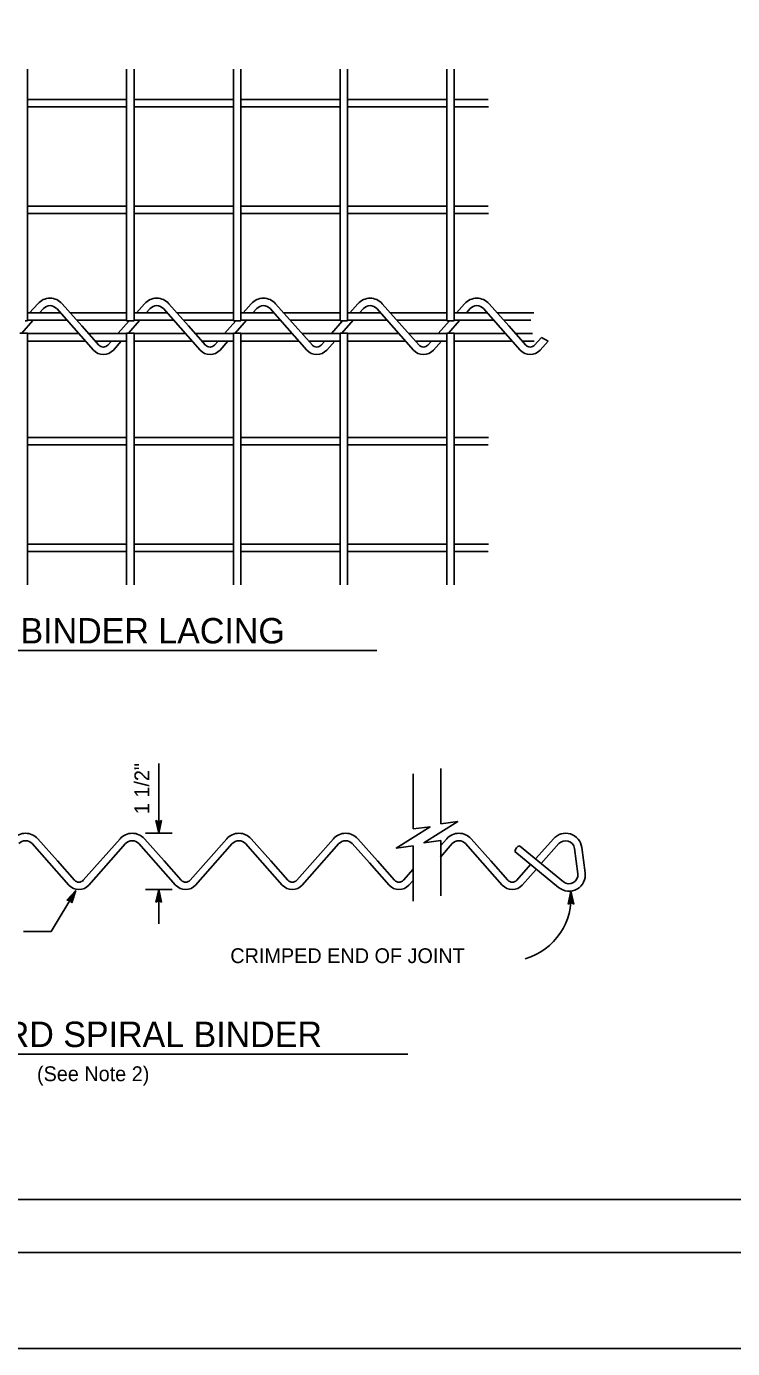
# Model space of a CAD drawing. Extents: x -894 to 866, y -476 to 714.
# Drawn here: x -590 to -257, y -476 to 148 of the extents above; entities that cross this region are included whole.
import ezdxf

# ---------------------------------------------------------------- set-up
doc = ezdxf.new("R2010")
doc.units = 0
for name, color, linetype in [('10 Sheet Format', 7, 'Continuous'), ('56 Stage 3 Anno', 7, 'Continuous'), ('57 Undefined', 7, 'Continuous'), ('60 Nongeo Data', 7, 'Continuous')]:
    doc.layers.add(name, color=color, linetype=linetype)

msp = doc.modelspace()

# ---------------------------------------------------------------- linework, layer by layer
at = {"layer": '10 Sheet Format'}
for p, q in [((-813.45, -406.04), (-438.24, -406.04)), ((-438.75, -406.04), (199.07, -406.04)), ((-863.43, -431.04), (836.58, -431.04))]:
    msp.add_line(p, q, dxfattribs=at)
for points in [[(-894.04, 713.58), (865.96, 713.58), (865.96, -476.42), (-894.04, -476.42)], [(-894.04, 713.58), (865.96, 713.58), (865.96, -476.42), (-894.04, -476.42)], [(-863.43, -431.04), (836.58, -431.04), (836.58, 668.96), (-863.43, 668.96)]]:
    msp.add_lwpolyline(points, close=True, dxfattribs=at)
at = {"layer": '56 Stage 3 Anno'}
for p, q in [((-527.97, -233), (-527.97, -200.02)), ((-527.97, -233), (-529.3, -227)), ((-529.3, -227), (-529.3, -227)), ((-529.3, -227), (-527.97, -227.8)), ((-527.97, -231.61), (-528.94, -227.23)), ((-527.97, -230.24), (-528.59, -227.41)), ((-527.96, -228.86), (-528.23, -227.65)), ((-527.97, -227.8), (-526.63, -227)), ((-526.63, -227), (-527.97, -233)), ((-526.98, -227.22), (-527.97, -231.62)), ((-527.34, -227.45), (-527.97, -230.24)), ((-527.69, -227.63), (-527.96, -228.86)), ((-526.63, -227), (-526.63, -227)), ((-521.68, -233.04), (-534.17, -233.04)), ((-527.97, -233), (-527.97, -233)), ((-578.81, -279.47), (-567.14, -260.15)), ((-571.39, -264.59), (-567.14, -260.15)), ((-570.97, -264.59), (-567.85, -261.33)), ((-567.85, -261.34), (-569.29, -265.58)), ((-567.14, -260.15), (-569.1, -265.97)), ((-567.14, -260.15), (-567.14, -260.15)), ((-521.68, -259.64), (-534.17, -259.64)), ((-529.31, -265.54), (-527.97, -259.54)), ((-528.95, -265.32), (-527.97, -260.92)), ((-527.97, -275.8), (-527.97, -259.54)), ((-527.97, -259.54), (-527.97, -259.54)), ((-527.97, -259.54), (-526.64, -265.54)), ((-527.96, -260.93), (-527, -265.3)), ((-334.64, -266.46), (-333.3, -260.46)), ((-334.28, -266.25), (-333.3, -261.84)), ((-333.3, -260.46), (-333.3, -260.46)), ((-333.3, -260.46), (-331.97, -266.46)), ((-333.29, -261.85), (-332.33, -266.23)), ((-569.83, -264.6), (-571.39, -264.59)), ((-571.39, -264.59), (-571.39, -264.59)), ((-570.54, -264.57), (-568.57, -262.51)), ((-570.15, -264.6), (-569.28, -263.69)), ((-569.1, -265.97), (-569.83, -264.6)), ((-569.28, -263.69), (-569.68, -264.87)), ((-568.57, -262.51), (-569.49, -265.25)), ((-569.1, -265.97), (-569.1, -265.97)), ((-527.97, -264.74), (-529.31, -265.54)), ((-529.31, -265.54), (-529.31, -265.54)), ((-528.59, -265.09), (-527.97, -262.3)), ((-528.25, -264.91), (-527.97, -263.68)), ((-527.97, -262.3), (-527.34, -265.13)), ((-527.97, -263.68), (-527.7, -264.89)), ((-526.64, -265.54), (-527.97, -264.74)), ((-526.64, -265.54), (-526.64, -265.54)), ((-333.3, -265.66), (-334.64, -266.46)), ((-334.64, -266.46), (-334.64, -266.46)), ((-333.92, -266.01), (-333.3, -263.23)), ((-333.58, -265.84), (-333.3, -264.61)), ((-333.3, -263.23), (-332.67, -266.05)), ((-333.3, -264.61), (-333.03, -265.82)), ((-331.97, -266.46), (-333.3, -265.66)), ((-331.97, -266.46), (-331.97, -266.46)), ((-591.91, -279.47), (-578.81, -279.47))]:
    msp.add_line(p, q, dxfattribs=at)
msp.add_arc((-363.35, -263.34), 30.18, 286.36216, 5.46481, dxfattribs=at)
at = {"layer": '57 Undefined'}
for p, q in [((-654.13, -146.72), (-424.94, -146.72)), ((-664.52, -337.35), (-410.41, -337.35))]:
    msp.add_line(p, q, dxfattribs=at)
at = {"layer": '60 Nongeo Data'}
for p, q in [((-590.05, 8.94), (-590.05, 127.88)), ((-543.15, 8.94), (-543.15, 127.88)), ((-539.65, 8.94), (-539.65, 127.88)), ((-492.75, 8.94), (-492.75, 127.88)), ((-489.25, 8.94), (-489.25, 127.88)), ((-442.35, 8.94), (-442.35, 127.88)), ((-438.85, 8.94), (-438.85, 127.88)), ((-438.85, 8.94), (-438.85, 127.88)), ((-391.95, 8.94), (-391.95, 127.88)), ((-388.45, 8.94), (-388.45, 127.88)), ((-543.15, 113.53), (-590.05, 113.53)), ((-492.75, 113.53), (-539.65, 113.53)), ((-442.35, 113.53), (-489.25, 113.53)), ((-391.95, 113.53), (-438.85, 113.53)), ((-388.45, 113.53), (-372.46, 113.53)), ((-543.15, 110.03), (-590.05, 110.03)), ((-492.75, 110.03), (-539.65, 110.03)), ((-442.35, 110.03), (-489.25, 110.03)), ((-391.95, 110.03), (-438.85, 110.03)), ((-388.45, 110.03), (-372.21, 110.03)), ((-543.15, 63.13), (-590.05, 63.13)), ((-492.75, 63.13), (-539.65, 63.13)), ((-442.35, 63.13), (-489.25, 63.13)), ((-391.95, 63.13), (-438.85, 63.13)), ((-388.45, 63.13), (-372.46, 63.13)), ((-543.15, 59.63), (-590.05, 59.63)), ((-492.75, 59.63), (-539.65, 59.63)), ((-442.35, 59.63), (-489.25, 59.63)), ((-391.95, 59.63), (-438.85, 59.63)), ((-388.45, 59.63), (-372.21, 59.63)), ((-590.05, 12.73), (-574.41, 12.73)), ((-585.11, 17.07), (-588.96, 12.73)), ((-582.49, 14.75), (-584.29, 12.73)), ((-576.2, 14.75), (-568.15, 5.67)), ((-573.58, 17.07), (-564.3, 6.6)), ((-543.15, 12.73), (-569.73, 12.73)), ((-539.65, 12.73), (-524.01, 12.73)), ((-534.71, 17.07), (-538.56, 12.73)), ((-532.09, 14.75), (-533.89, 12.73)), ((-525.8, 14.75), (-517.75, 5.67)), ((-523.18, 17.07), (-513.9, 6.6)), ((-492.75, 12.73), (-519.33, 12.73)), ((-489.25, 12.73), (-473.61, 12.73)), ((-484.31, 17.07), (-488.16, 12.73)), ((-481.69, 14.75), (-483.49, 12.73)), ((-475.4, 14.75), (-467.35, 5.67)), ((-472.79, 17.07), (-463.5, 6.6)), ((-442.35, 12.73), (-468.93, 12.73)), ((-438.85, 12.73), (-423.21, 12.73)), ((-433.91, 17.07), (-437.76, 12.73)), ((-431.29, 14.75), (-433.09, 12.73)), ((-425, 14.75), (-416.95, 5.67)), ((-422.39, 17.07), (-413.1, 6.6)), ((-391.95, 12.73), (-418.53, 12.73)), ((-388.45, 12.73), (-372.81, 12.73)), ((-383.51, 17.07), (-387.36, 12.73)), ((-380.89, 14.75), (-382.69, 12.73)), ((-374.6, 14.75), (-366.55, 5.67)), ((-371.99, 17.07), (-362.7, 6.6)), ((-368.13, 12.73), (-350.79, 12.73)), ((-587.42, 9.19), (-592.72, 3.21)), ((-590.05, 8.94), (-591.1, 8.94)), ((-590.05, 9.23), (-571.26, 9.23)), ((-543.15, 9.23), (-566.63, 9.23)), ((-556.24, -2.49), (-564.3, 6.6)), ((-541.92, 8.94), (-547.25, 2.93)), ((-543.15, 8.94), (-540.71, 8.94)), ((-537.01, 9.2), (-542.32, 3.21)), ((-539.65, 8.94), (-540.71, 8.94)), ((-539.65, 9.23), (-520.81, 9.23)), ((-492.75, 9.23), (-516.23, 9.23)), ((-505.84, -2.49), (-513.9, 6.6)), ((-491.52, 8.94), (-496.85, 2.93)), ((-492.75, 8.94), (-489.25, 8.94)), ((-486.58, 9.23), (-491.92, 3.21)), ((-489.25, 9.23), (-470.51, 9.23)), ((-442.35, 9.23), (-465.83, 9.23)), ((-455.44, -2.49), (-463.5, 6.6)), ((-441.12, 8.94), (-446.45, 2.93)), ((-442.35, 8.94), (-439.9, 8.94)), ((-436.15, 9.27), (-441.52, 3.21)), ((-438.85, 8.94), (-439.9, 8.94)), ((-438.85, 9.23), (-420.24, 9.23)), ((-391.95, 9.23), (-415.43, 9.23)), ((-405.04, -2.49), (-413.1, 6.6)), ((-396.05, 2.93), (-390.72, 8.94)), ((-391.95, 8.94), (-389.5, 8.94)), ((-391.12, 3.21), (-385.91, 9.1)), ((-388.45, 8.94), (-389.5, 8.94)), ((-388.45, 9.23), (-369.7, 9.23)), ((-365.03, 9.23), (-352.18, 9.23)), ((-354.64, -2.49), (-362.7, 6.6)), ((-593.55, 3.21), (-590.05, 3.21)), ((-590.05, 3.21), (-590.05, -115.72)), ((-590.05, 2.93), (-565.52, 2.93)), ((-568.15, 5.67), (-558.86, -4.81)), ((-543.15, 2.93), (-561.04, 2.93)), ((-543.15, 3.21), (-543.15, -115.72)), ((-543.15, 3.21), (-539.65, 3.21)), ((-539.65, 3.21), (-539.65, -115.72)), ((-539.65, 2.93), (-515.29, 2.93)), ((-517.75, 5.67), (-508.46, -4.81)), ((-492.75, 2.93), (-510.64, 2.93)), ((-492.75, 3.21), (-492.75, -115.72)), ((-492.75, 3.21), (-489.25, 3.21)), ((-489.25, 3.21), (-489.25, -115.72)), ((-489.25, 2.93), (-464.95, 2.93)), ((-467.35, 5.67), (-458.06, -4.81)), ((-442.35, 2.93), (-460.24, 2.93)), ((-442.35, 3.21), (-442.35, -115.72)), ((-442.35, 3.21), (-438.85, 3.21)), ((-438.85, 3.21), (-438.85, -115.72)), ((-438.85, 3.21), (-438.85, -115.72)), ((-438.85, 2.93), (-414.58, 2.93)), ((-416.95, 5.67), (-407.66, -4.81)), ((-391.95, 2.93), (-409.84, 2.93)), ((-391.95, 3.21), (-389.5, 3.21)), ((-391.95, 3.21), (-391.95, -115.72)), ((-388.45, 3.21), (-389.5, 3.21)), ((-388.45, 3.21), (-388.45, -115.72)), ((-388.45, 2.93), (-364.12, 2.93)), ((-366.55, 5.67), (-357.26, -4.81)), ((-359.44, 2.93), (-351.38, 2.93)), ((-350.45, -2.49), (-347.25, 1.13)), ((-344.12, -0.63), (-347.25, 1.13)), ((-590.05, -0.57), (-562.62, -0.57)), ((-543.15, -0.57), (-557.94, -0.57)), ((-552.05, -2.49), (-550.35, -0.57)), ((-549.43, -4.81), (-545.68, -0.57)), ((-539.65, -0.57), (-512.22, -0.57)), ((-492.75, -0.57), (-507.54, -0.57)), ((-501.65, -2.49), (-499.95, -0.57)), ((-499.03, -4.81), (-495.28, -0.57)), ((-489.25, -0.57), (-461.82, -0.57)), ((-442.35, -0.57), (-457.14, -0.57)), ((-451.25, -2.49), (-449.55, -0.57)), ((-448.63, -4.81), (-444.88, -0.57)), ((-438.85, -0.57), (-411.42, -0.57)), ((-391.95, -0.57), (-406.74, -0.57)), ((-400.85, -2.49), (-399.15, -0.57)), ((-398.23, -4.81), (-394.48, -0.57)), ((-388.45, -0.57), (-361.02, -0.57)), ((-356.34, -0.57), (-350.67, -0.57)), ((-347.83, -4.81), (-344.12, -0.63)), ((-543.15, -46.07), (-590.05, -46.07)), ((-543.15, -49.57), (-590.05, -49.57)), ((-492.75, -46.07), (-539.65, -46.07)), ((-492.75, -49.57), (-539.65, -49.57)), ((-442.35, -46.07), (-489.25, -46.07)), ((-442.35, -49.57), (-489.25, -49.57)), ((-391.95, -46.07), (-438.85, -46.07)), ((-391.95, -49.57), (-438.85, -49.57)), ((-388.45, -46.07), (-372.21, -46.07)), ((-388.45, -49.57), (-372.46, -49.57)), ((-543.15, -96.47), (-590.05, -96.47)), ((-492.75, -96.47), (-539.65, -96.47)), ((-442.35, -96.47), (-489.25, -96.47)), ((-391.95, -96.47), (-438.85, -96.47)), ((-388.45, -96.47), (-372.21, -96.47)), ((-543.15, -99.97), (-590.05, -99.97)), ((-492.75, -99.97), (-539.65, -99.97)), ((-442.35, -99.97), (-489.25, -99.97)), ((-391.95, -99.97), (-438.85, -99.97)), ((-388.45, -99.97), (-372.46, -99.97)), ((-407.83, -204.98), (-407.83, -220.02)), ((-394.75, -202.47), (-394.75, -217.52)), ((-394.75, -228.52), (-394.75, -217.52)), ((-407.83, -231.02), (-407.83, -220.02)), ((-585.15, -235.63), (-575.86, -246.11)), ((-546.27, -235.63), (-563.61, -255.19)), ((-534.75, -235.63), (-525.46, -246.11)), ((-495.87, -235.63), (-513.21, -255.19)), ((-484.35, -235.63), (-475.06, -246.11)), ((-445.47, -235.63), (-462.81, -255.19)), ((-433.95, -235.63), (-424.66, -246.11)), ((-391.97, -235.63), (-394.95, -238.99)), ((-394.75, -247.52), (-394.75, -236.52)), ((-380.44, -235.63), (-371.15, -246.11)), ((-341.57, -235.63), (-349.9, -245.03)), ((-587.77, -237.95), (-579.71, -247.04)), ((-543.65, -237.95), (-560.99, -257.51)), ((-537.37, -237.95), (-529.31, -247.04)), ((-493.25, -237.95), (-510.59, -257.51)), ((-486.97, -237.95), (-478.91, -247.04)), ((-442.85, -237.95), (-460.19, -257.51)), ((-436.57, -237.95), (-428.51, -247.04)), ((-407.83, -250.02), (-407.83, -239.02)), ((-389.35, -237.95), (-394.95, -244.27)), ((-383.06, -237.95), (-375.01, -247.04)), ((-359.76, -241.65), (-339.09, -258.64)), ((-357.54, -238.95), (-336.86, -255.93)), ((-338.95, -237.95), (-347.32, -247.4)), ((-331.64, -240.18), (-330.04, -252.13)), ((-328.17, -239.71), (-326.57, -251.66)), ((-579.71, -247.04), (-570.42, -257.51)), ((-567.8, -255.19), (-575.86, -246.11)), ((-529.31, -247.04), (-520.02, -257.51)), ((-517.4, -255.19), (-525.46, -246.11)), ((-478.91, -247.04), (-469.62, -257.51)), ((-467, -255.19), (-475.06, -246.11)), ((-428.51, -247.04), (-419.22, -257.51)), ((-416.6, -255.19), (-424.66, -246.11)), ((-394.75, -247.52), (-394.75, -262.56)), ((-375.01, -247.04), (-365.72, -257.51)), ((-363.1, -255.19), (-371.15, -246.11)), ((-358.91, -255.19), (-352.36, -247.81)), ((-407.83, -250.02), (-412.41, -255.19)), ((-407.83, -255.3), (-409.8, -257.51)), ((-407.83, -250.02), (-407.83, -265.07)), ((-356.29, -257.51), (-349.7, -250.08))]:
    msp.add_line(p, q, dxfattribs=at)
for points in [[(-407.83, -231.02), (-399.83, -230.02), (-415.83, -240.02), (-407.83, -239.02)], [(-394.75, -228.52), (-386.75, -227.52), (-402.75, -237.52), (-394.75, -236.52)]]:
    msp.add_lwpolyline(points, dxfattribs=at)
for centre, radius, start, end in [((-579.35, 11.97), 7.7, 41.55328, 138.44671), ((-528.95, 11.97), 7.7, 41.55328, 138.44671), ((-478.55, 11.97), 7.7, 41.55328, 138.44671), ((-428.15, 11.97), 7.7, 41.55328, 138.44671), ((-377.75, 11.97), 7.7, 41.55328, 138.44671), ((-579.35, 11.97), 4.2, 41.55352, 138.44648), ((-528.95, 11.97), 4.2, 41.55352, 138.44648), ((-478.55, 11.97), 4.2, 41.55352, 138.44648), ((-428.15, 11.97), 4.2, 41.55352, 138.44648), ((-377.75, 11.97), 4.2, 41.55352, 138.44648), ((-554.15, -0.63), 6.3, 221.55424, 318.44576), ((-554.15, -0.63), 2.8, 221.55424, 318.44576), ((-503.75, -0.63), 6.3, 221.55424, 318.44576), ((-503.75, -0.63), 2.8, 221.55424, 318.44576), ((-453.35, -0.63), 6.3, 221.55424, 318.44576), ((-453.35, -0.63), 2.8, 221.55424, 318.44576), ((-402.95, -0.63), 6.3, 221.55424, 318.44576), ((-402.95, -0.63), 2.8, 221.55424, 318.44576), ((-352.55, -0.63), 6.3, 221.55424, 318.44576), ((-352.55, -0.63), 2.8, 221.55424, 318.44576), ((-590.91, -240.74), 7.7, 41.55328, 138.44671), ((-590.91, -240.74), 4.2, 41.55352, 138.44648), ((-540.51, -240.74), 7.7, 41.55328, 138.44671), ((-540.51, -240.74), 4.2, 41.55352, 138.44648), ((-490.11, -240.74), 7.7, 41.55328, 138.44671), ((-490.11, -240.74), 4.2, 41.55352, 138.44648), ((-439.71, -240.74), 7.7, 41.55328, 138.44671), ((-439.71, -240.74), 4.2, 41.55352, 138.44648), ((-386.2, -240.74), 7.7, 41.55328, 138.44671), ((-386.2, -240.74), 4.2, 41.55352, 138.44648), ((-335.8, -240.74), 7.7, 7.65557, 138.44575), ((-335.8, -240.74), 4.2, 7.65557, 138.44575), ((-356.7, -241.91), 3.08, 105.94039, 175.26423), ((-565.71, -253.34), 2.8, 221.55424, 318.44576), ((-515.31, -253.34), 2.8, 221.55424, 318.44576), ((-464.91, -253.34), 2.8, 221.55424, 318.44576), ((-414.51, -253.34), 2.8, 221.55424, 318.44576), ((-361, -253.34), 2.8, 221.55424, 318.44576), ((-334.2, -252.69), 7.7, 230.60178, 7.65543), ((-334.2, -252.69), 4.2, 230.60178, 7.65543), ((-565.71, -253.34), 6.3, 221.55424, 318.44576), ((-515.31, -253.34), 6.3, 221.55424, 318.44576), ((-464.91, -253.34), 6.3, 221.55424, 318.44576), ((-414.51, -253.34), 6.3, 221.55424, 318.44576), ((-361, -253.34), 6.3, 221.55424, 318.44576)]:
    msp.add_arc(centre, radius, start, end, dxfattribs=at)

# ---------------------------------------------------------------- texts
at = {"layer": '57 Undefined'}
for s, height, p in [('SPIRAL BINDER LACING', 12, (-654.82, -143.38)), ('CRIMPED END OF JOINT', 7, (-494.19, -294.37)), ('STANDARD SPIRAL BINDER', 12, (-665.8, -334)), ('(See Note 2)', 7, (-585.5, -350.13))]:
    msp.add_text(s, height=height, dxfattribs=at).set_placement(p)
msp.add_text('1 1/2"', height=7, rotation=90, dxfattribs=at).set_placement((-532.47, -224.02))

doc.saveas('drawing.dxf')
